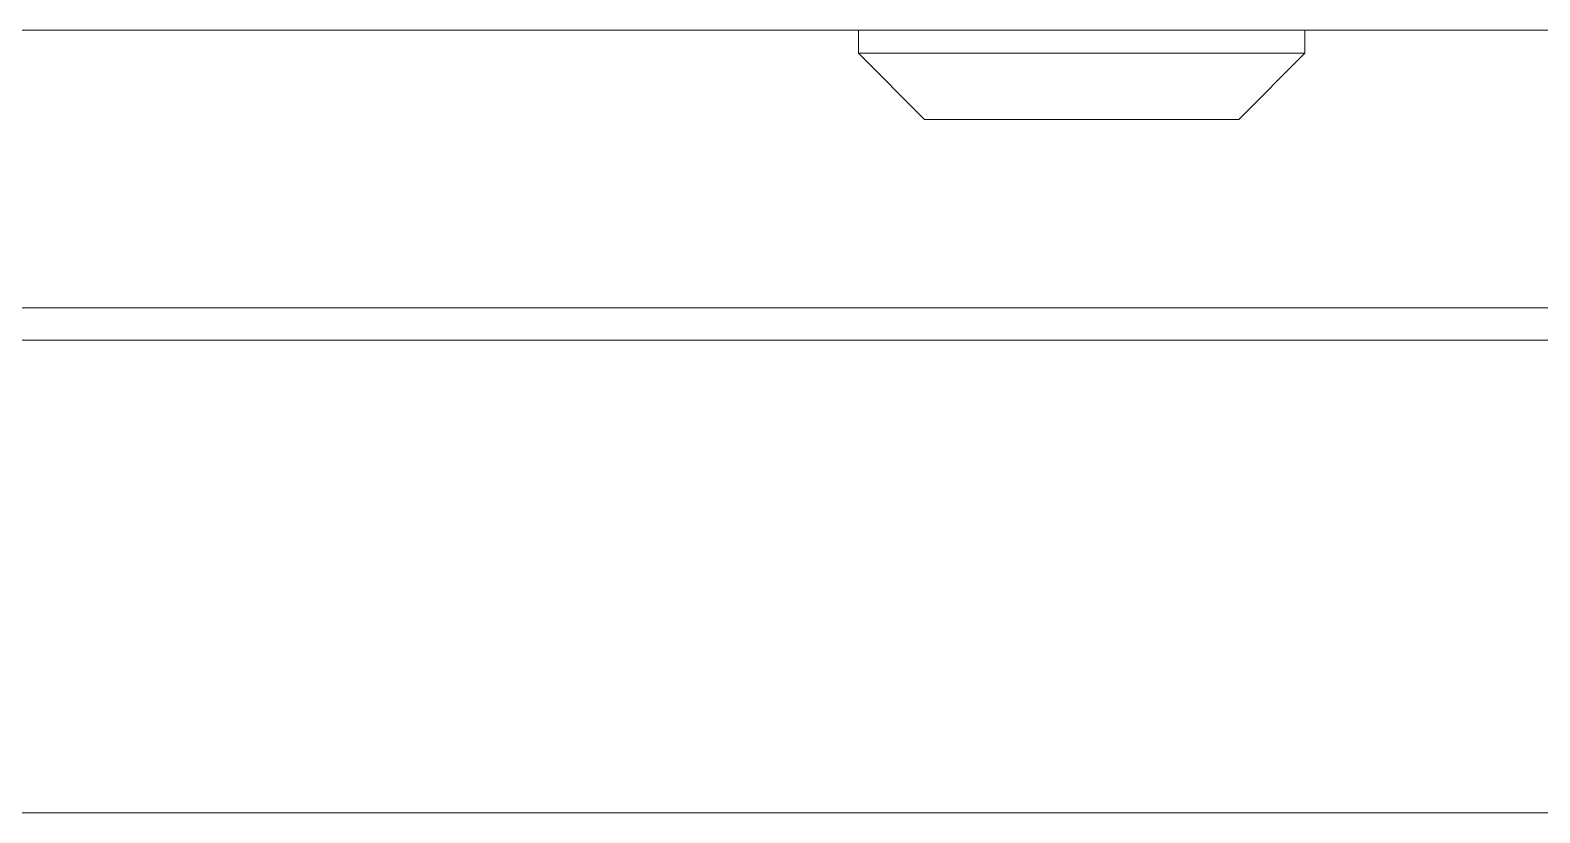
# Model space of a CAD drawing. Header units: millimetres. Extents: x 27602 to 523849, y 322139 to 568360.
# Drawn here: x 50136 to 51875, y 494880 to 495782 of the extents above; entities that cross this region are included whole.
import ezdxf

# ---------------------------------------------------------------- set-up
doc = ezdxf.new("R2010")
doc.units = ezdxf.units.MM

msp = doc.modelspace()

# ---------------------------------------------------------------- linework, layer by layer
at = {"color": 7, "lineweight": 13, "ltscale": 0.03937}
for p, q in [((81751.7, 495782.3), (47864.5, 495782.3)), ((82103.5, 495462.5), (47533.8, 495462.5)), ((82666.1, 495424.9), (46971.1, 495424.9)), ((82666.1, 494880.4), (46971.1, 494880.4))]:
    msp.add_line(p, q, dxfattribs=at)
at = {"color": 7, "lineweight": 13, "ltscale": 0.010625}
for p, q in [((51090, 495782.3), (51604.2, 495782.3)), ((51604.2, 495755.6), (51090, 495755.6))]:
    msp.add_line(p, q, dxfattribs=at)
at = {"color": 7, "lineweight": 13, "ltscale": 0.000549992}
for p, q in [((51090, 495782.3), (51090, 495755.6)), ((51604.2, 495782.3), (51604.2, 495755.6))]:
    msp.add_line(p, q, dxfattribs=at)
at = {"color": 7, "lineweight": 13, "ltscale": 0.002227}
for p, q in [((51166.2, 495679.4), (51090, 495755.6)), ((51528, 495679.4), (51604.2, 495755.6))]:
    msp.add_line(p, q, dxfattribs=at)
at = {"color": 7, "lineweight": 13, "ltscale": 0.007475}
msp.add_line((51528, 495679.4), (51166.2, 495679.4), dxfattribs=at)

doc.saveas('drawing.dxf')
